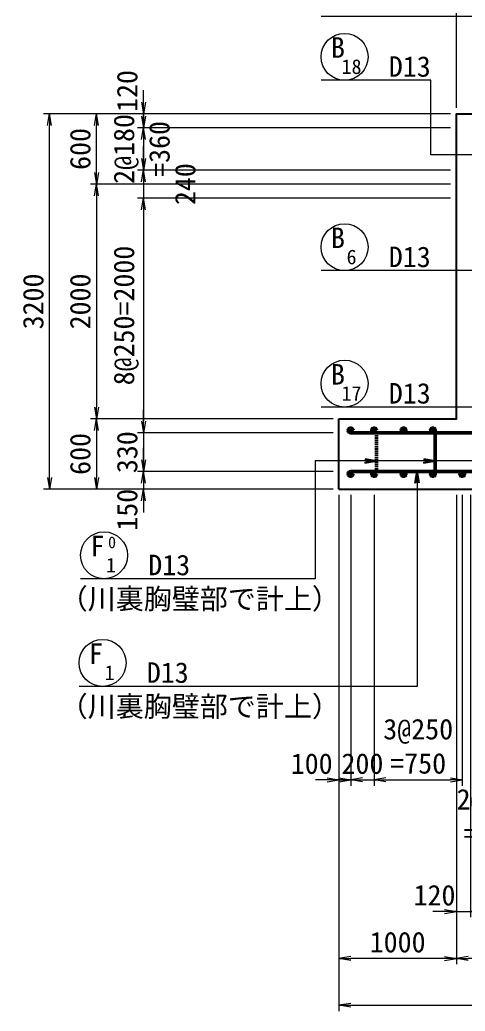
# Model space of a CAD drawing. Header units: millimetres. Extents: x 169470 to 758170, y -17820 to 11880.
# Drawn here: x 480296 to 484088, y -1950 to 6501 of the extents above; entities that cross this region are included whole.
import ezdxf
from ezdxf.enums import TextEntityAlignment as Align

# ---------------------------------------------------------------- set-up
doc = ezdxf.new("R2010")
doc.units = ezdxf.units.MM
doc.header["$LTSCALE"] = 50
doc.header["$PDSIZE"] = 300
doc.linetypes.add('DASHED2', pattern=[0.375, 0.25, -0.125])
doc.layers.get('Defpoints').update_dxf_attribs({"color": 151})
for name, color, linetype, lineweight in [('D-STR', 1, 'Continuous', 25), ('D-STR-DIM', 7, 'Continuous', 13), ('D-STR-HTXT', 7, 'Continuous', 13), ('D-STR-STR1', 2, 'Continuous', 50), ('D-STR-STR2', 6, 'Continuous', 50), ('D-STR-STR3', 4, 'Continuous', 50), ('D-STR-TXT', 7, 'Continuous', 13)]:
    doc.layers.add(name, color=color, linetype=linetype, lineweight=lineweight)
doc.styles.add('YOKO_GOTHIC', font='MS Gothic.ttf')
doc.dimstyles.new('S50', dxfattribs={"dimscale": 50, "dimtxt": 3.5, "dimasz": 2, "dimexe": 1, "dimexo": 1, "dimgap": 1, "dimtad": 1, "dimdec": 0, "dimzin": 1, "dimdsep": 46, "dimtxsty": 'YOKO_GOTHIC', "dimblk": 'OPEN', "dimcen": 0, "dimclrd": 256, "dimclre": 256, "dimclrt": 256, "dimaunit": 1, "dimadec": 3, "dimazin": 0, "dimtfac": 1, "dimtdec": 0, "dimtix": 1, "dimtmove": 2, "dimatfit": 3, "dimldrblk": 'OPEN', "dimfxl": 1, "dimlwd": -1, "dimlwe": -1, "dimarcsym": 2})

# ---------------------------------------------------------------- blocks, each defined once
blk = doc.blocks.new('B')
at = {"layer": 'D-STR-STR2', "lineweight": 50}
for radius in [20, 10]:
    blk.add_circle((5866.7, 22812.3), radius, dxfattribs=at)
blk = doc.blocks.new('_Open')
at = {"color": 0, "linetype": 'ByBlock', "lineweight": -2}
for p, q in [((-1, 0.167), (0, 0)), ((-1, -0.167), (0, 0)), ((0, 0), (-1, 0))]:
    blk.add_line(p, q, dxfattribs=at)
blk = doc.blocks.new('*D4517')
at = {"layer": 'D-STR-DIM', "ltscale": 1500, "transparency": 16777216}
for p, q in [((481348.2, 5800.5), (481348.2, 5900.5)), ((483963.5, 5700.5), (481298.2, 5700.5)), ((481348.2, 5700.5), (481348.2, 5580.5)), ((483963.5, 5580.5), (481298.2, 5580.5)), ((481348.2, 5480.5), (481348.2, 5380.5))]:
    blk.add_line(p, q, dxfattribs=at)
at = {"layer": 'Defpoints', "color": 0, "ltscale": 1500, "transparency": 16777216}
for p in [(484013.5, 5700.5), (481348.2, 5580.5), (484013.5, 5580.5)]:
    blk.add_point(p, dxfattribs=at)
at = {"layer": 'D-STR-DIM', "ltscale": 1500, "transparency": 16777216, "xscale": 100, "yscale": 100, "zscale": 100}
for p, rotation in [((481348.2, 5700.5), 270), ((481348.2, 5580.5), 90)]:
    blk.add_blockref('_Open', p, dxfattribs=dict(at, rotation=rotation))
at = {"layer": 'D-STR-DIM', "ltscale": 1500, "transparency": 16777216, "insert": (481210.7, 5894.6), "char_height": 175, "attachment_point": 5, "rotation": 90, "style": 'YOKO_GOTHIC'}
blk.add_mtext('120', dxfattribs=at)
blk = doc.blocks.new('*D2991')
at = {"layer": 'D-STR-DIM', "ltscale": 1500, "transparency": 16777216}
for p, q in [((481348.2, 5680.5), (481348.2, 5780.5)), ((483963.5, 5580.5), (481298.2, 5580.5)), ((481348.2, 5580.5), (481348.2, 5220.5)), ((483963.5, 5220.5), (481298.2, 5220.5)), ((481348.2, 5120.5), (481348.2, 5020.5))]:
    blk.add_line(p, q, dxfattribs=at)
at = {"layer": 'Defpoints', "color": 0, "ltscale": 1500, "transparency": 16777216}
for p in [(484013.5, 5580.5), (481348.2, 5220.5), (484013.5, 5220.5)]:
    blk.add_point(p, dxfattribs=at)
at = {"layer": 'D-STR-DIM', "ltscale": 1500, "transparency": 16777216, "xscale": 100, "yscale": 100, "zscale": 100}
for p, rotation in [((481348.2, 5580.5), 270), ((481348.2, 5220.5), 90)]:
    blk.add_blockref('_Open', p, dxfattribs=dict(at, rotation=rotation))
at = {"layer": 'D-STR-DIM', "ltscale": 1500, "transparency": 16777216, "char_height": 175, "attachment_point": 5, "rotation": 90, "style": 'YOKO_GOTHIC'}
for s, insert in [('2@180', (481201.4, 5400.5)), ('=360', (481485.7, 5400.5))]:
    blk.add_mtext(s, dxfattribs=dict(at, insert=insert))
blk = doc.blocks.new('*D2992')
at = {"layer": 'D-STR-DIM', "ltscale": 1500, "transparency": 16777216}
for p, q in [((481348.2, 5320.5), (481348.2, 5420.5)), ((483963.5, 5220.5), (481298.2, 5220.5)), ((481348.2, 5220.5), (481348.2, 4980.5)), ((483963.5, 4980.5), (481298.2, 4980.5)), ((481348.2, 4880.5), (481348.2, 4780.5))]:
    blk.add_line(p, q, dxfattribs=at)
at = {"layer": 'Defpoints', "color": 0, "ltscale": 1500, "transparency": 16777216}
for p in [(484013.5, 5220.5), (481348.2, 4980.5), (484013.5, 4980.5)]:
    blk.add_point(p, dxfattribs=at)
at = {"layer": 'D-STR-DIM', "ltscale": 1500, "transparency": 16777216, "xscale": 100, "yscale": 100, "zscale": 100}
for p, rotation in [((481348.2, 5220.5), 270), ((481348.2, 4980.5), 90)]:
    blk.add_blockref('_Open', p, dxfattribs=dict(at, rotation=rotation))
at = {"layer": 'D-STR-DIM', "ltscale": 1500, "transparency": 16777216, "insert": (481705.5, 5100.5), "char_height": 175, "attachment_point": 5, "rotation": 90, "style": 'YOKO_GOTHIC'}
blk.add_mtext('240', dxfattribs=at)
blk = doc.blocks.new('*D2993')
at = {"layer": 'D-STR-DIM', "ltscale": 1500, "transparency": 16777216}
for p, q in [((483963.5, 4980.5), (481298.2, 4980.5)), ((481348.2, 4880.5), (481348.2, 3080.5)), ((482963.5, 2980.5), (481298.2, 2980.5))]:
    blk.add_line(p, q, dxfattribs=at)
at = {"layer": 'Defpoints', "color": 0, "ltscale": 1500, "transparency": 16777216}
for p in [(484013.5, 4980.5), (481348.2, 2980.5), (483013.5, 2980.5)]:
    blk.add_point(p, dxfattribs=at)
at = {"layer": 'D-STR-DIM', "ltscale": 1500, "transparency": 16777216, "xscale": 100, "yscale": 100, "zscale": 100}
for p, rotation in [((481348.2, 4980.5), 90), ((481348.2, 2980.5), 270)]:
    blk.add_blockref('_Open', p, dxfattribs=dict(at, rotation=rotation))
at = {"layer": 'D-STR-DIM', "ltscale": 1500, "transparency": 16777216, "insert": (481201.4, 3980.5), "char_height": 175, "attachment_point": 5, "rotation": 90, "style": 'YOKO_GOTHIC'}
blk.add_mtext('8@250=2000', dxfattribs=at)
blk = doc.blocks.new('*D2994')
at = {"layer": 'D-STR-DIM', "ltscale": 1500, "transparency": 16777216}
for p, q in [((481348.2, 3080.5), (481348.2, 3180.5)), ((482963.5, 2980.5), (481298.2, 2980.5)), ((481348.2, 2980.5), (481348.2, 2650.5)), ((482963.5, 2650.5), (481298.2, 2650.5)), ((481348.2, 2550.5), (481348.2, 2450.5))]:
    blk.add_line(p, q, dxfattribs=at)
at = {"layer": 'Defpoints', "color": 0, "ltscale": 1500, "transparency": 16777216}
for p in [(483013.5, 2980.5), (481348.2, 2650.5), (483013.5, 2650.5)]:
    blk.add_point(p, dxfattribs=at)
at = {"layer": 'D-STR-DIM', "ltscale": 1500, "transparency": 16777216, "xscale": 100, "yscale": 100, "zscale": 100}
for p, rotation in [((481348.2, 2980.5), 270), ((481348.2, 2650.5), 90)]:
    blk.add_blockref('_Open', p, dxfattribs=dict(at, rotation=rotation))
at = {"layer": 'D-STR-DIM', "ltscale": 1500, "transparency": 16777216, "insert": (481210.7, 2815.5), "char_height": 175, "attachment_point": 5, "rotation": 90, "style": 'YOKO_GOTHIC'}
blk.add_mtext('330', dxfattribs=at)
blk = doc.blocks.new('*D4518')
at = {"layer": 'D-STR-DIM', "ltscale": 1500, "transparency": 16777216}
for p, q in [((481348.2, 2750.5), (481348.2, 2850.5)), ((482963.5, 2650.5), (481298.2, 2650.5)), ((481348.2, 2650.5), (481348.2, 2500.5)), ((482963.5, 2500.5), (481298.2, 2500.5)), ((481348.2, 2400.5), (481348.2, 2300.5))]:
    blk.add_line(p, q, dxfattribs=at)
at = {"layer": 'Defpoints', "color": 0, "ltscale": 1500, "transparency": 16777216}
for p in [(483013.5, 2650.5), (481348.2, 2500.5), (483013.5, 2500.5)]:
    blk.add_point(p, dxfattribs=at)
at = {"layer": 'D-STR-DIM', "ltscale": 1500, "transparency": 16777216, "xscale": 100, "yscale": 100, "zscale": 100}
for p, rotation in [((481348.2, 2650.5), 270), ((481348.2, 2500.5), 90)]:
    blk.add_blockref('_Open', p, dxfattribs=dict(at, rotation=rotation))
at = {"layer": 'D-STR-DIM', "ltscale": 1500, "transparency": 16777216, "insert": (481210.7, 2324.7), "char_height": 175, "attachment_point": 5, "rotation": 90, "style": 'YOKO_GOTHIC'}
blk.add_mtext('150', dxfattribs=at)
blk = doc.blocks.new('*D2995')
at = {"layer": 'D-STR-DIM', "ltscale": 1500, "transparency": 16777216}
for p, q in [((483963.5, 5700.5), (480898.2, 5700.5)), ((480948.2, 5200.5), (480948.2, 5600.5)), ((483963.5, 5100.5), (480898.2, 5100.5))]:
    blk.add_line(p, q, dxfattribs=at)
at = {"layer": 'Defpoints', "color": 0, "ltscale": 1500, "transparency": 16777216}
for p in [(480948.2, 5700.5), (484013.5, 5700.5), (484013.5, 5100.5)]:
    blk.add_point(p, dxfattribs=at)
at = {"layer": 'D-STR-DIM', "ltscale": 1500, "transparency": 16777216, "xscale": 100, "yscale": 100, "zscale": 100}
for p, rotation in [((480948.2, 5700.5), 90), ((480948.2, 5100.5), 270)]:
    blk.add_blockref('_Open', p, dxfattribs=dict(at, rotation=rotation))
at = {"layer": 'D-STR-DIM', "ltscale": 1500, "transparency": 16777216, "insert": (480810.7, 5400.5), "char_height": 175, "attachment_point": 5, "rotation": 90, "style": 'YOKO_GOTHIC'}
blk.add_mtext('600', dxfattribs=at)
blk = doc.blocks.new('*D4519')
at = {"layer": 'D-STR-DIM', "ltscale": 1500, "transparency": 16777216}
for p, q in [((483963.5, 5100.5), (480898.2, 5100.5)), ((480948.2, 5000.5), (480948.2, 3200.5)), ((482963.5, 3100.5), (480898.2, 3100.5))]:
    blk.add_line(p, q, dxfattribs=at)
at = {"layer": 'Defpoints', "color": 0, "ltscale": 1500, "transparency": 16777216}
for p in [(484013.5, 5100.5), (480948.2, 3100.5), (483013.5, 3100.5)]:
    blk.add_point(p, dxfattribs=at)
at = {"layer": 'D-STR-DIM', "ltscale": 1500, "transparency": 16777216, "xscale": 100, "yscale": 100, "zscale": 100}
for p, rotation in [((480948.2, 5100.5), 90), ((480948.2, 3100.5), 270)]:
    blk.add_blockref('_Open', p, dxfattribs=dict(at, rotation=rotation))
at = {"layer": 'D-STR-DIM', "ltscale": 1500, "transparency": 16777216, "insert": (480810.7, 4100.5), "char_height": 175, "attachment_point": 5, "rotation": 90, "style": 'YOKO_GOTHIC'}
blk.add_mtext('2000', dxfattribs=at)
blk = doc.blocks.new('*D4520')
at = {"layer": 'D-STR-DIM', "ltscale": 1500, "transparency": 16777216}
for p, q in [((482963.5, 3100.5), (480898.2, 3100.5)), ((480948.2, 3000.5), (480948.2, 2600.5)), ((482963.5, 2500.5), (480898.2, 2500.5))]:
    blk.add_line(p, q, dxfattribs=at)
at = {"layer": 'Defpoints', "color": 0, "ltscale": 1500, "transparency": 16777216}
for p in [(483013.5, 3100.5), (480948.2, 2500.5), (483013.5, 2500.5)]:
    blk.add_point(p, dxfattribs=at)
at = {"layer": 'D-STR-DIM', "ltscale": 1500, "transparency": 16777216, "xscale": 100, "yscale": 100, "zscale": 100}
for p, rotation in [((480948.2, 3100.5), 90), ((480948.2, 2500.5), 270)]:
    blk.add_blockref('_Open', p, dxfattribs=dict(at, rotation=rotation))
at = {"layer": 'D-STR-DIM', "ltscale": 1500, "transparency": 16777216, "insert": (480810.7, 2800.5), "char_height": 175, "attachment_point": 5, "rotation": 90, "style": 'YOKO_GOTHIC'}
blk.add_mtext('600', dxfattribs=at)
blk = doc.blocks.new('*D2996')
at = {"layer": 'D-STR-DIM', "ltscale": 1500, "transparency": 16777216}
for p, q in [((483963.5, 5700.5), (480498.2, 5700.5)), ((480548.2, 2600.5), (480548.2, 5600.5)), ((482963.5, 2500.5), (480498.2, 2500.5))]:
    blk.add_line(p, q, dxfattribs=at)
at = {"layer": 'Defpoints', "color": 0, "ltscale": 1500, "transparency": 16777216}
for p in [(480548.2, 5700.5), (484013.5, 5700.5), (483013.5, 2500.5)]:
    blk.add_point(p, dxfattribs=at)
at = {"layer": 'D-STR-DIM', "ltscale": 1500, "transparency": 16777216, "xscale": 100, "yscale": 100, "zscale": 100}
for p, rotation in [((480548.2, 5700.5), 90), ((480548.2, 2500.5), 270)]:
    blk.add_blockref('_Open', p, dxfattribs=dict(at, rotation=rotation))
at = {"layer": 'D-STR-DIM', "ltscale": 1500, "transparency": 16777216, "insert": (480410.7, 4100.5), "char_height": 175, "attachment_point": 5, "rotation": 90, "style": 'YOKO_GOTHIC'}
blk.add_mtext('3200', dxfattribs=at)
blk = doc.blocks.new('*D2997')
at = {"layer": 'D-STR-DIM', "ltscale": 1500, "transparency": 16777216}
for p, q in [((483013.5, 2450.5), (483013.5, -28.3)), ((483113.5, 2450.5), (483113.5, -28.3)), ((482913.5, 21.7), (482813.5, 21.7)), ((483013.5, 21.7), (483113.5, 21.7)), ((483213.5, 21.7), (483313.5, 21.7))]:
    blk.add_line(p, q, dxfattribs=at)
at = {"layer": 'Defpoints', "color": 0, "ltscale": 1500, "transparency": 16777216}
for p in [(483013.5, 2500.5), (483113.5, 2500.5), (483113.5, 21.7)]:
    blk.add_point(p, dxfattribs=at)
at = {"layer": 'D-STR-DIM', "ltscale": 1500, "transparency": 16777216, "xscale": 100, "yscale": 100, "zscale": 100}
blk.add_blockref('_Open', (483013.5, 21.7), dxfattribs=at)
at = {"layer": 'D-STR-DIM', "ltscale": 1500, "transparency": 16777216, "xscale": 100, "yscale": 100, "zscale": 100, "rotation": 180}
blk.add_blockref('_Open', (483113.5, 21.7), dxfattribs=at)
at = {"layer": 'D-STR-DIM', "ltscale": 1500, "transparency": 16777216, "insert": (482781.4, 159.2), "char_height": 175, "attachment_point": 5, "style": 'YOKO_GOTHIC'}
blk.add_mtext('100', dxfattribs=at)
blk = doc.blocks.new('*D2998')
at = {"layer": 'D-STR-DIM', "ltscale": 1500, "transparency": 16777216}
for p, q in [((483113.5, 2450.5), (483113.5, -28.3)), ((483313.5, 2450.5), (483313.5, -28.3)), ((483013.5, 21.7), (482913.5, 21.7)), ((483113.5, 21.7), (483313.5, 21.7)), ((483413.5, 21.7), (483513.5, 21.7))]:
    blk.add_line(p, q, dxfattribs=at)
at = {"layer": 'Defpoints', "color": 0, "ltscale": 1500, "transparency": 16777216}
for p in [(483113.5, 2500.5), (483313.5, 2500.5), (483313.5, 21.7)]:
    blk.add_point(p, dxfattribs=at)
at = {"layer": 'D-STR-DIM', "ltscale": 1500, "transparency": 16777216, "xscale": 100, "yscale": 100, "zscale": 100}
blk.add_blockref('_Open', (483113.5, 21.7), dxfattribs=at)
at = {"layer": 'D-STR-DIM', "ltscale": 1500, "transparency": 16777216, "xscale": 100, "yscale": 100, "zscale": 100, "rotation": 180}
blk.add_blockref('_Open', (483313.5, 21.7), dxfattribs=at)
at = {"layer": 'D-STR-DIM', "ltscale": 1500, "transparency": 16777216, "insert": (483213.5, 159.2), "char_height": 175, "attachment_point": 5, "style": 'YOKO_GOTHIC'}
blk.add_mtext('200', dxfattribs=at)
blk = doc.blocks.new('*D2999')
at = {"layer": 'D-STR-DIM', "ltscale": 1500, "transparency": 16777216}
for p, q in [((483313.5, 2450.5), (483313.5, -28.3)), ((484063.5, 2450.5), (484063.5, -28.3)), ((483413.5, 21.7), (483963.5, 21.7))]:
    blk.add_line(p, q, dxfattribs=at)
at = {"layer": 'Defpoints', "color": 0, "ltscale": 1500, "transparency": 16777216}
for p in [(483313.5, 2500.5), (484063.5, 2500.5), (484063.5, 21.7)]:
    blk.add_point(p, dxfattribs=at)
at = {"layer": 'D-STR-DIM', "ltscale": 1500, "transparency": 16777216, "xscale": 100, "yscale": 100, "zscale": 100, "rotation": 180}
blk.add_blockref('_Open', (483313.5, 21.7), dxfattribs=at)
at = {"layer": 'D-STR-DIM', "ltscale": 1500, "transparency": 16777216, "xscale": 100, "yscale": 100, "zscale": 100}
blk.add_blockref('_Open', (484063.5, 21.7), dxfattribs=at)
at = {"layer": 'D-STR-DIM', "ltscale": 1500, "transparency": 16777216, "insert": (483688.5, 307.3), "char_height": 175, "attachment_point": 5, "style": 'YOKO_GOTHIC'}
blk.add_mtext('3@250\\P=750', dxfattribs=at)
blk = doc.blocks.new('*D3003')
at = {"layer": 'D-STR-DIM', "ltscale": 1500, "transparency": 16777216}
for p, q in [((484013.5, 2450.5), (484013.5, -1149.9)), ((484133.5, 2450.5), (484133.5, -1149.9)), ((483913.5, -1099.9), (483813.5, -1099.9)), ((484013.5, -1099.9), (484133.5, -1099.9)), ((484233.5, -1099.9), (484333.5, -1099.9))]:
    blk.add_line(p, q, dxfattribs=at)
at = {"layer": 'Defpoints', "color": 0, "ltscale": 1500, "transparency": 16777216}
for p in [(484013.5, 2500.5), (484133.5, 2500.5), (484133.5, -1099.9)]:
    blk.add_point(p, dxfattribs=at)
at = {"layer": 'D-STR-DIM', "ltscale": 1500, "transparency": 16777216, "xscale": 100, "yscale": 100, "zscale": 100}
blk.add_blockref('_Open', (484013.5, -1099.9), dxfattribs=at)
at = {"layer": 'D-STR-DIM', "ltscale": 1500, "transparency": 16777216, "xscale": 100, "yscale": 100, "zscale": 100, "rotation": 180}
blk.add_blockref('_Open', (484133.5, -1099.9), dxfattribs=at)
at = {"layer": 'D-STR-DIM', "ltscale": 1500, "transparency": 16777216, "insert": (483827.4, -962.4), "char_height": 175, "attachment_point": 5, "style": 'YOKO_GOTHIC'}
blk.add_mtext('120', dxfattribs=at)
blk = doc.blocks.new('*D3004')
at = {"layer": 'D-STR-DIM', "ltscale": 1500, "transparency": 16777216}
for p, q in [((484133.5, 2450.5), (484133.5, -1149.9)), ((484493.5, 2450.5), (484493.5, -1149.9)), ((484233.5, -1099.9), (484393.5, -1099.9))]:
    blk.add_line(p, q, dxfattribs=at)
at = {"layer": 'Defpoints', "color": 0, "ltscale": 1500, "transparency": 16777216}
for p in [(484133.5, 2500.5), (484493.5, 2500.5), (484493.5, -1099.9)]:
    blk.add_point(p, dxfattribs=at)
at = {"layer": 'D-STR-DIM', "ltscale": 1500, "transparency": 16777216, "xscale": 100, "yscale": 100, "zscale": 100, "rotation": 180}
blk.add_blockref('_Open', (484133.5, -1099.9), dxfattribs=at)
at = {"layer": 'D-STR-DIM', "ltscale": 1500, "transparency": 16777216, "xscale": 100, "yscale": 100, "zscale": 100}
blk.add_blockref('_Open', (484493.5, -1099.9), dxfattribs=at)
at = {"layer": 'D-STR-DIM', "ltscale": 1500, "transparency": 16777216, "insert": (484313.5, -290.9), "char_height": 175, "attachment_point": 5, "style": 'YOKO_GOTHIC'}
blk.add_mtext('2@180\\P=360', dxfattribs=at)
blk = doc.blocks.new('*D3011')
at = {"layer": 'D-STR-DIM', "ltscale": 1500, "transparency": 16777216}
for p, q in [((484013.5, 2450.5), (484013.5, -1549.9)), ((486213.5, 2450.5), (486213.5, -1549.9)), ((486113.5, -1499.9), (484113.5, -1499.9))]:
    blk.add_line(p, q, dxfattribs=at)
at = {"layer": 'Defpoints', "color": 0, "ltscale": 1500, "transparency": 16777216}
for p in [(484013.5, 2500.5), (486213.5, 2500.5), (484013.5, -1499.9)]:
    blk.add_point(p, dxfattribs=at)
at = {"layer": 'D-STR-DIM', "ltscale": 1500, "transparency": 16777216, "xscale": 100, "yscale": 100, "zscale": 100, "rotation": 180}
blk.add_blockref('_Open', (484013.5, -1499.9), dxfattribs=at)
at = {"layer": 'D-STR-DIM', "ltscale": 1500, "transparency": 16777216, "xscale": 100, "yscale": 100, "zscale": 100}
blk.add_blockref('_Open', (486213.5, -1499.9), dxfattribs=at)
at = {"layer": 'D-STR-DIM', "ltscale": 1500, "transparency": 16777216, "insert": (485113.5, -1362.4), "char_height": 175, "attachment_point": 5, "style": 'YOKO_GOTHIC'}
blk.add_mtext('2200', dxfattribs=at)
blk = doc.blocks.new('*D3012')
at = {"layer": 'D-STR-DIM', "ltscale": 1500, "transparency": 16777216}
for p, q in [((483013.5, 2450.5), (483013.5, -1549.9)), ((484013.5, 2450.5), (484013.5, -1549.9)), ((483913.5, -1499.9), (483113.5, -1499.9))]:
    blk.add_line(p, q, dxfattribs=at)
at = {"layer": 'Defpoints', "color": 0, "ltscale": 1500, "transparency": 16777216}
for p in [(483013.5, 2500.5), (484013.5, 2500.5), (483013.5, -1499.9)]:
    blk.add_point(p, dxfattribs=at)
at = {"layer": 'D-STR-DIM', "ltscale": 1500, "transparency": 16777216, "xscale": 100, "yscale": 100, "zscale": 100, "rotation": 180}
blk.add_blockref('_Open', (483013.5, -1499.9), dxfattribs=at)
at = {"layer": 'D-STR-DIM', "ltscale": 1500, "transparency": 16777216, "xscale": 100, "yscale": 100, "zscale": 100}
blk.add_blockref('_Open', (484013.5, -1499.9), dxfattribs=at)
at = {"layer": 'D-STR-DIM', "ltscale": 1500, "transparency": 16777216, "insert": (483513.5, -1362.4), "char_height": 175, "attachment_point": 5, "style": 'YOKO_GOTHIC'}
blk.add_mtext('1000', dxfattribs=at)
blk = doc.blocks.new('*D3013')
at = {"layer": 'D-STR-DIM', "ltscale": 1500, "transparency": 16777216}
for p, q in [((483013.5, 2450.5), (483013.5, -1949.9)), ((487213.5, 2450.5), (487213.5, -1949.9)), ((483113.5, -1899.9), (487113.5, -1899.9))]:
    blk.add_line(p, q, dxfattribs=at)
at = {"layer": 'Defpoints', "color": 0, "ltscale": 1500, "transparency": 16777216}
for p in [(483013.5, 2500.5), (487213.5, 2500.5), (487213.5, -1899.9)]:
    blk.add_point(p, dxfattribs=at)
at = {"layer": 'D-STR-DIM', "ltscale": 1500, "transparency": 16777216, "xscale": 100, "yscale": 100, "zscale": 100, "rotation": 180}
blk.add_blockref('_Open', (483013.5, -1899.9), dxfattribs=at)
at = {"layer": 'D-STR-DIM', "ltscale": 1500, "transparency": 16777216, "xscale": 100, "yscale": 100, "zscale": 100}
blk.add_blockref('_Open', (487213.5, -1899.9), dxfattribs=at)
at = {"layer": 'D-STR-DIM', "ltscale": 1500, "transparency": 16777216, "insert": (485113.5, -1762.4), "char_height": 175, "attachment_point": 5, "style": 'YOKO_GOTHIC'}
blk.add_mtext('4200', dxfattribs=at)
blk = doc.blocks.new('*D3014')
at = {"layer": 'D-STR-DIM', "ltscale": 1500, "transparency": 16777216}
for p, q in [((484013.5, 5750.5), (484013.5, 7197.3)), ((484613.5, 5750.5), (484613.5, 7197.3)), ((484113.5, 7147.3), (484513.5, 7147.3))]:
    blk.add_line(p, q, dxfattribs=at)
at = {"layer": 'Defpoints', "color": 0, "ltscale": 1500, "transparency": 16777216}
for p in [(484613.5, 7147.3), (484013.5, 5700.5), (484613.5, 5700.5)]:
    blk.add_point(p, dxfattribs=at)
at = {"layer": 'D-STR-DIM', "ltscale": 1500, "transparency": 16777216, "xscale": 100, "yscale": 100, "zscale": 100, "rotation": 180}
blk.add_blockref('_Open', (484013.5, 7147.3), dxfattribs=at)
at = {"layer": 'D-STR-DIM', "ltscale": 1500, "transparency": 16777216, "xscale": 100, "yscale": 100, "zscale": 100}
blk.add_blockref('_Open', (484613.5, 7147.3), dxfattribs=at)
at = {"layer": 'D-STR-DIM', "ltscale": 1500, "transparency": 16777216, "insert": (484313.5, 7284.8), "char_height": 175, "attachment_point": 5, "style": 'YOKO_GOTHIC'}
blk.add_mtext('600', dxfattribs=at)
blk = doc.blocks.new('*D3016')
at = {"layer": 'D-STR-DIM', "ltscale": 1500, "transparency": 16777216}
for p, q in [((484013.5, 5750.5), (484013.5, 7597.3)), ((486113.5, 7547.3), (484113.5, 7547.3)), ((486213.5, 5750.5), (486213.5, 7597.3))]:
    blk.add_line(p, q, dxfattribs=at)
at = {"layer": 'Defpoints', "color": 0, "ltscale": 1500, "transparency": 16777216}
for p in [(484013.5, 7547.3), (484013.5, 5700.5), (486213.5, 5700.5)]:
    blk.add_point(p, dxfattribs=at)
at = {"layer": 'D-STR-DIM', "ltscale": 1500, "transparency": 16777216, "xscale": 100, "yscale": 100, "zscale": 100, "rotation": 180}
blk.add_blockref('_Open', (484013.5, 7547.3), dxfattribs=at)
at = {"layer": 'D-STR-DIM', "ltscale": 1500, "transparency": 16777216, "xscale": 100, "yscale": 100, "zscale": 100}
blk.add_blockref('_Open', (486213.5, 7547.3), dxfattribs=at)
at = {"layer": 'D-STR-DIM', "ltscale": 1500, "transparency": 16777216, "insert": (485113.5, 7684.8), "char_height": 175, "attachment_point": 5, "style": 'YOKO_GOTHIC'}
blk.add_mtext('2200', dxfattribs=at)

msp = doc.modelspace()

# ---------------------------------------------------------------- linework, layer by layer
at = {"layer": 'D-STR'}
for q in [(483013.46, 3100.53), (487213.46, 2500.53)]:
    msp.add_line((483013.46, 2500.53), q, dxfattribs=at)
msp.add_lwpolyline([(483013.46, 3100.53), (484013.46, 3100.53), (484013.46, 5700.53), (486213.46, 5700.53), (486213.46, 3100.53), (487213.46, 3100.53)], dxfattribs=at)
at = {"layer": 'D-STR-HTXT'}
for p, q in [((483796.89, 5986.03), (482861.56, 5986.03)), ((482811.63, 1736.45), (480813.11, 1736.45))]:
    msp.add_line(p, q, dxfattribs=at)
for centre in [(483061.56, 6186.03), (483061.56, 4563.55), (483061.56, 3399.95), (481013.11, 1936.45), (481000.71, 1019.24)]:
    msp.add_circle(centre, 200, dxfattribs=at)
at = {"layer": 'D-STR-STR1'}
for p, q in [((483113.46, 2980.53), (487113.46, 2980.53)), ((483113.46, 2650.53), (484423.46, 2650.53))]:
    msp.add_line(p, q, dxfattribs=at)
at = {"layer": 'D-STR-STR3', "linetype": 'DASHED2'}
msp.add_line((483333.8, 2980.54), (483333.8, 2650.54), dxfattribs=at)
at = {"layer": 'D-STR-STR3'}
msp.add_line((483833.8, 2980.54), (483833.8, 2650.54), dxfattribs=at)

# ---------------------------------------------------------------- block references
at = {"layer": 'D-STR-STR2'}
for p in [(477246.81, -19811.74), (477446.81, -19811.74), (477696.81, -19811.74), (477946.81, -19811.74), (477246.81, -20181.74), (477446.81, -20181.74), (477696.81, -20181.74), (477946.81, -20181.74), (478196.81, -20181.74)]:
    msp.add_blockref('B', p, dxfattribs=at)

# ---------------------------------------------------------------- texts
at = {"layer": 'D-STR-TXT', "style": 'YOKO_GOTHIC'}
for s, height, p in [('B', 175, (483005.28, 6177.71)), ('18', 125, (483120.94, 6039.91)), ('B', 175, (483005.28, 4555.23)), ('6', 125, (483120.94, 4417.43)), ('B', 175, (483005.28, 3391.64)), ('17', 125, (483120.94, 3253.83)), ('F', 175, (480956.84, 1928.14)), ('0', 100, (481081.23, 1996.64)), ('1', 125, (481072.5, 1790.33)), ('F', 175, (480944.43, 1010.93)), ('1', 125, (481060.1, 873.12))]:
    msp.add_text(s, height=height, dxfattribs=at).set_placement(p, align=Align.CENTER)
for s, p in [('D13', (483438.08, 6016.03)), ('D13', (483438.08, 4393.55)), ('D13', (483438.08, 3229.95)), ('D13', (481389.63, 1766.45)), ('（川裏胸璧部で計上）', (480635.02, 1478.14)), ('D13', (481377.23, 849.24)), ('（川裏胸璧部で計上）', (480635.02, 560.93))]:
    msp.add_text(s, height=175, dxfattribs=at).set_placement(p)

# ---------------------------------------------------------------- dimensions: what is measured, and where the dimension line sits
at = {"layer": 'D-STR-DIM', "ltscale": 1500}
for base, p1, p2, picture, middle in [((484013.46, 7547.33), (486213.46, 5700.53), (484013.46, 5700.53), '*D3016', (485113.46, 7684.83)), ((484613.46, 7147.33), (484013.46, 5700.53), (484613.46, 5700.53), '*D3014', (484313.46, 7284.83)), ((483313.46, 21.72), (483113.46, 2500.53), (483313.46, 2500.53), '*D2998', (483213.46, 159.22)), ((483013.46, -1499.92), (484013.46, 2500.53), (483013.46, 2500.53), '*D3012', (483513.46, -1362.42)), ((487213.46, -1899.92), (483013.46, 2500.53), (487213.46, 2500.53), '*D3013', (485113.46, -1762.42)), ((484013.46, -1499.92), (486213.46, 2500.53), (484013.46, 2500.53), '*D3011', (485113.46, -1362.42))]:
    dim = msp.add_linear_dim(base=base, p1=p1, p2=p2, dimstyle='S50', dxfattribs=at)
    dim.commit()
    dim.dimension.update_dxf_attribs({"geometry": picture, "text_midpoint": middle})
for base, p1, p2, picture, middle in [((481348.22, 5580.53), (484013.46, 5700.53), (484013.46, 5580.53), '*D4517', (481210.72, 5894.64)), ((481348.22, 4980.53), (484013.46, 5220.53), (484013.46, 4980.53), '*D2992', (481705.54, 5100.53)), ((481348.22, 2500.53), (483013.46, 2650.53), (483013.46, 2500.53), '*D4518', (481210.72, 2324.74))]:
    dim = msp.add_linear_dim(base=base, p1=p1, p2=p2, angle=90, dimstyle='S50', dxfattribs=at)
    dim.commit()
    dim.dimension.update_dxf_attribs({"geometry": picture, "text_midpoint": middle, "dimtype": 160})
for base, p1, p2, text, picture, middle in [((481348.22, 5220.53), (484013.46, 5580.53), (484013.46, 5220.53), '2@180\\X=<>', '*D2991', (481348.22, 5400.53)), ((481348.22, 2980.53), (484013.46, 4980.53), (483013.46, 2980.53), '8@250=<>', '*D2993', (481201.4, 3980.53))]:
    dim = msp.add_linear_dim(base=base, p1=p1, p2=p2, angle=90, text=text, dimstyle='S50', dxfattribs=at)
    dim.commit()
    dim.dimension.update_dxf_attribs({"geometry": picture, "text_midpoint": middle})
for base, p1, p2, picture, middle in [((480548.22, 5700.53), (483013.46, 2500.53), (484013.46, 5700.53), '*D2996', (480410.72, 4100.53)), ((480948.22, 5700.53), (484013.46, 5100.53), (484013.46, 5700.53), '*D2995', (480810.72, 5400.53)), ((480948.22, 3100.53), (484013.46, 5100.53), (483013.46, 3100.53), '*D4519', (480810.72, 4100.53)), ((481348.22, 2650.53), (483013.46, 2980.53), (483013.46, 2650.53), '*D2994', (481210.72, 2815.53)), ((480948.22, 2500.53), (483013.46, 3100.53), (483013.46, 2500.53), '*D4520', (480810.72, 2800.53))]:
    dim = msp.add_linear_dim(base=base, p1=p1, p2=p2, angle=90, dimstyle='S50', dxfattribs=at)
    dim.commit()
    dim.dimension.update_dxf_attribs({"geometry": picture, "text_midpoint": middle})
for base, p1, p2, picture, middle in [((483113.46, 21.72), (483013.46, 2500.53), (483113.46, 2500.53), '*D2997', (482781.36, 159.22)), ((484133.46, -1099.92), (484013.46, 2500.53), (484133.46, 2500.53), '*D3003', (483827.39, -962.42))]:
    dim = msp.add_linear_dim(base=base, p1=p1, p2=p2, dimstyle='S50', dxfattribs=at)
    dim.commit()
    dim.dimension.update_dxf_attribs({"geometry": picture, "text_midpoint": middle, "dimtype": 160})
dim = msp.add_linear_dim(base=(484063.46, 21.72), p1=(483313.46, 2500.53), p2=(484063.46, 2500.53), text='3@250\\P=<>', dimstyle='S50', dxfattribs=at)
dim.commit()
dim.dimension.update_dxf_attribs({"geometry": '*D2999', "text_midpoint": (483688.46, 307.28)})
dim = msp.add_linear_dim(base=(484493.46, -1099.92), p1=(484133.46, 2500.53), p2=(484493.46, 2500.53), text='2@180\\P=<>', dimstyle='S50', dxfattribs=at)
dim.commit()
dim.dimension.update_dxf_attribs({"geometry": '*D3004', "text_midpoint": (484313.46, -290.89), "dimtype": 160})

# ---------------------------------------------------------------- leaders
at = {"layer": 'D-STR-HTXT'}
for points in [[(484403.61, 3250.53), (484403.61, 6529.46), (482861.56, 6529.46)], [(485382.18, 5351.53), (483796.89, 5351.53), (483796.89, 5986.03)], [(484493.46, 4363.55), (482861.56, 4363.55)], [(484274.04, 3199.95), (482861.56, 3199.95)], [(486933.8, 2741.31), (482811.63, 2741.31), (482811.63, 1736.45)], [(483333.8, 2741.31), (482915.97, 2741.31)], [(483833.8, 2741.31), (483415.97, 2741.31)], [(483679.78, 2650.53), (483679.78, 819.24), (480800.71, 819.24)]]:
    msp.add_leader(points, dimstyle='S50', dxfattribs=at)

doc.saveas('drawing.dxf')
